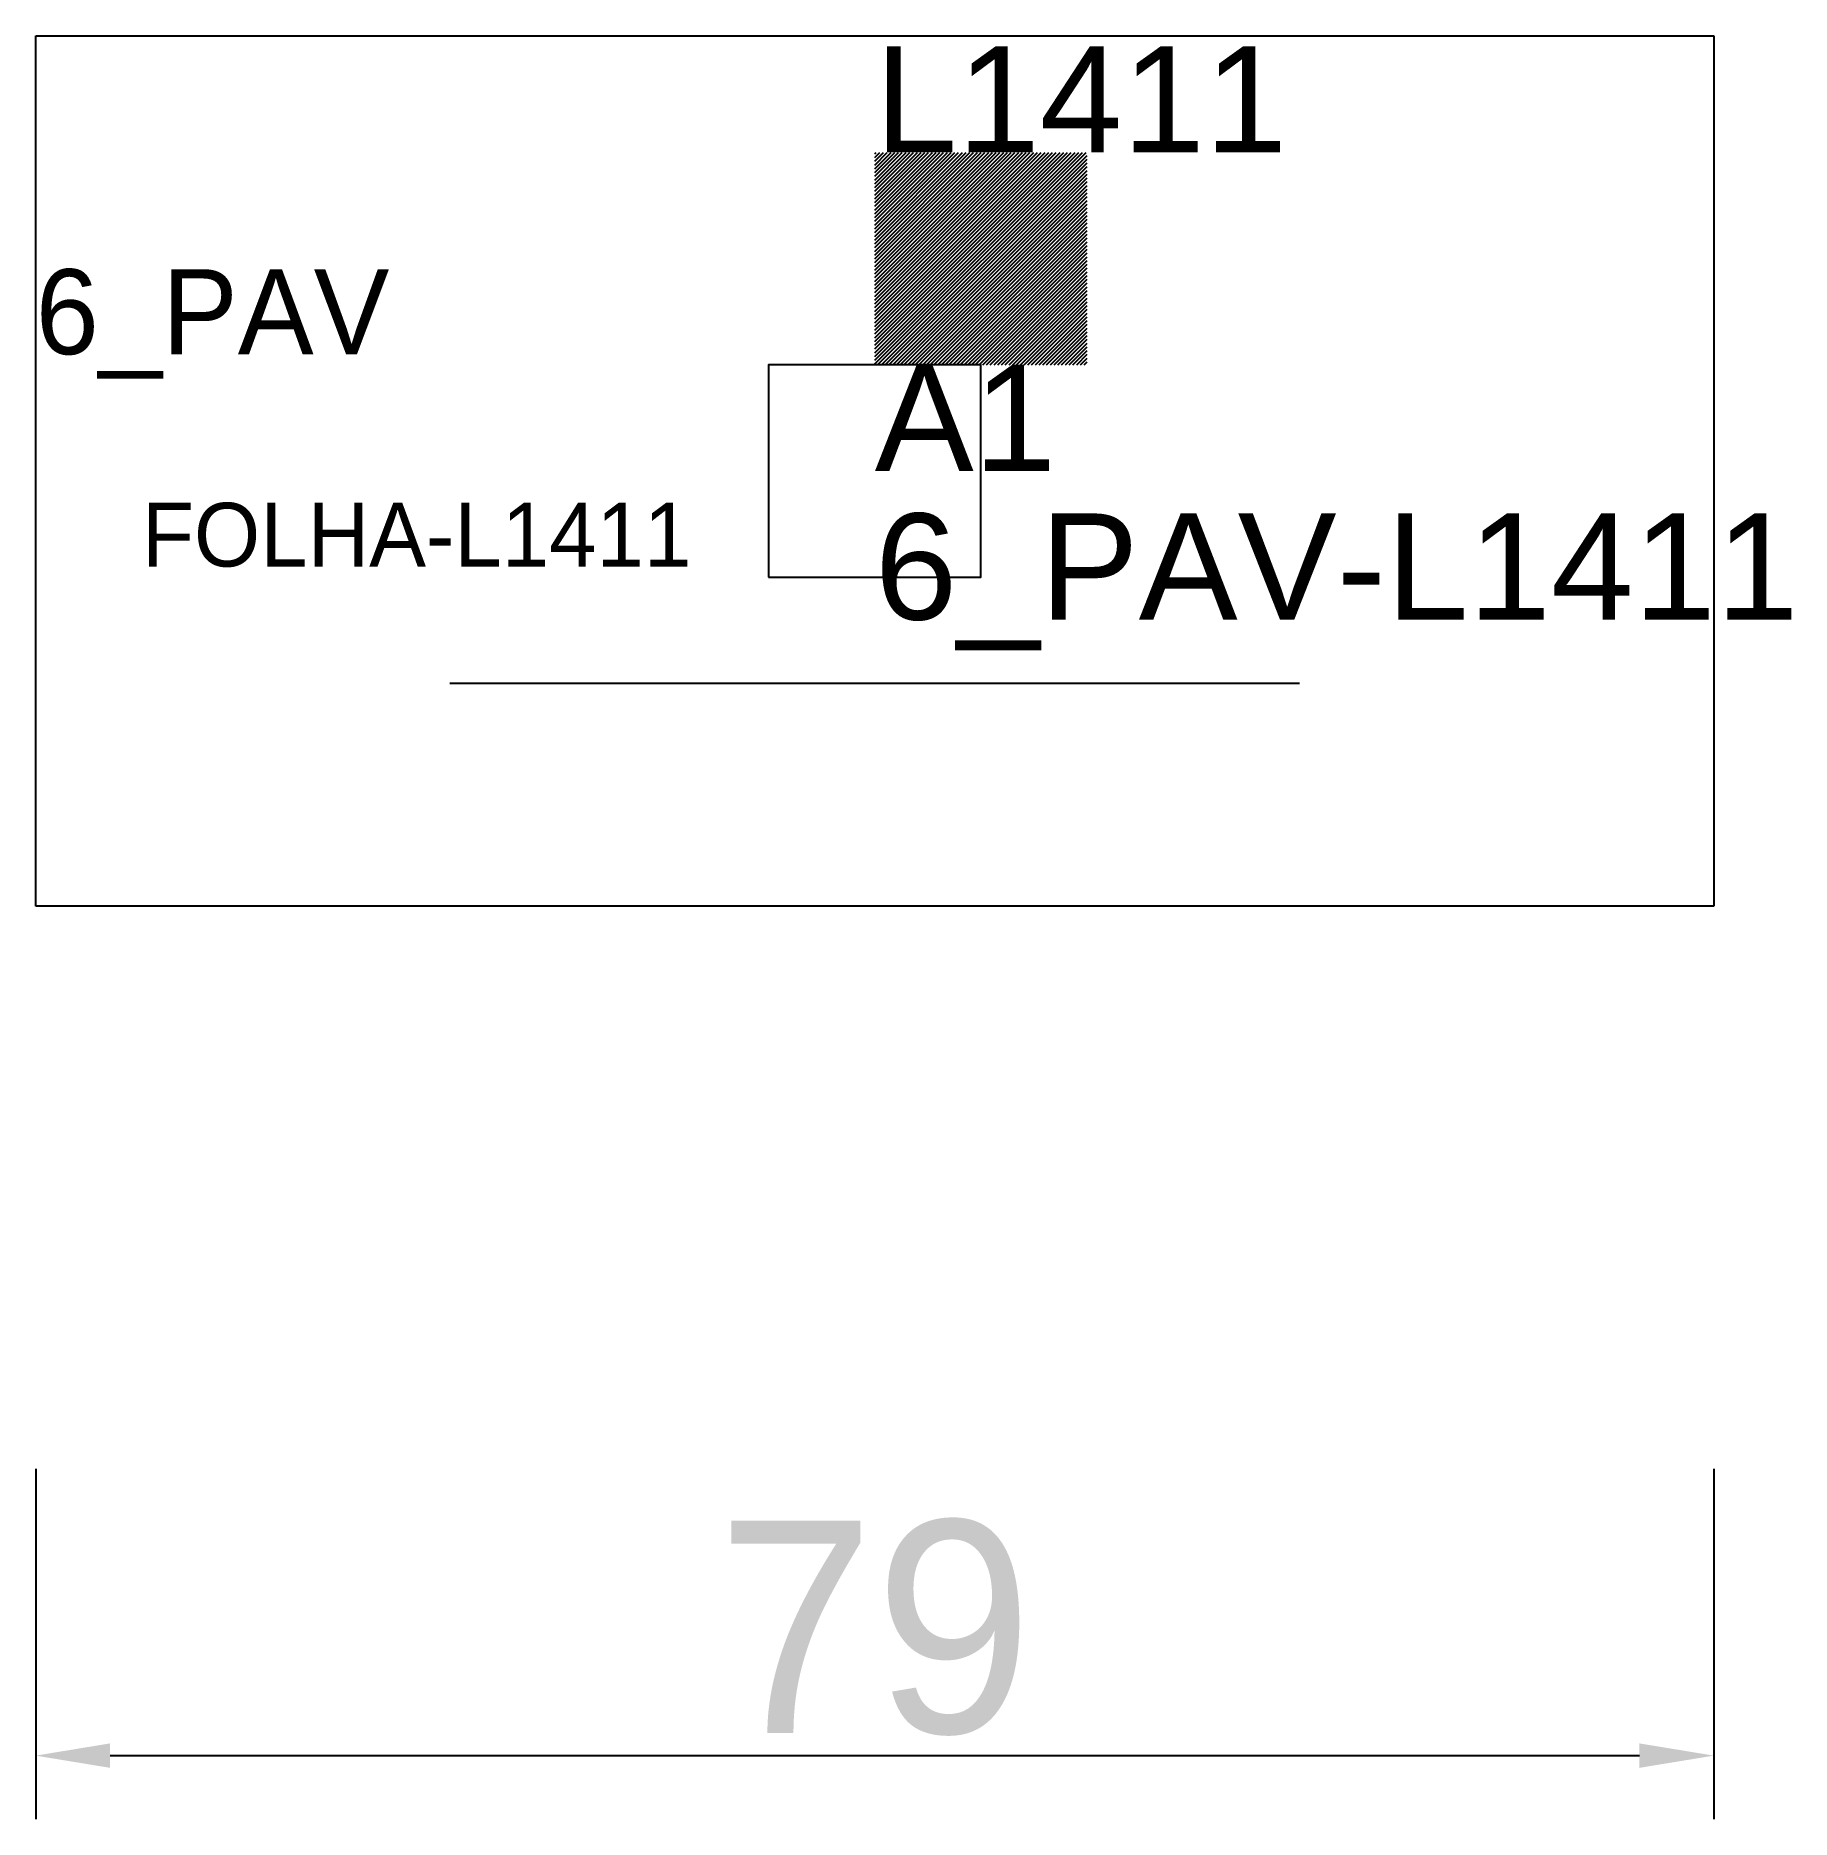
# Model space of a CAD drawing. Header units: metres. Extents: x 222.2 to 304.8, y 117.5 to 201.5.
import ezdxf

# ---------------------------------------------------------------- set-up
doc = ezdxf.new("R2010")
doc.units = ezdxf.units.M
for name, color, linetype in [('3', 3, 'CONTINUOUS'), ('AUX00', 7, 'CONTINUOUS'), ('COTA', 241, 'CONTINUOUS'), ('FOLHA', 255, 'CONTINUOUS'), ('Hachura', 251, 'CONTINUOUS'), ('NOMENCLATURA', 7, 'CONTINUOUS'), ('Nível', 160, 'CONTINUOUS'), ('Painéis', 200, 'CONTINUOUS'), ('Pilares', 5, 'CONTINUOUS'), ('REAPROVEITAMENTO', 251, 'CONTINUOUS'), ('SARR_2.2x7', 40, 'CONTINUOUS')]:
    doc.layers.add(name, color=color, linetype=linetype)
doc.styles.add('ARIAL', font='Arial.ttf')
doc.styles.add('STR_STANDARD', font='arial.ttf')
doc.dimstyles.new('EZ DXF', dxfattribs={"dimtxt": 10, "dimasz": 3.5, "dimexe": 3, "dimexo": 1.5, "dimgap": 1, "dimtad": 1, "dimdec": 1, "dimdsep": 46, "dimcen": 2.5, "dimazin": 3, "dimtfac": 1, "dimtmove": 0, "dimatfit": 3})

msp = doc.modelspace()

# ---------------------------------------------------------------- hatches: boundary and pattern name
at = {"layer": 'Hachura'}
h = msp.add_hatch(dxfattribs=at)
h.set_pattern_fill('ANSI31', scale=50)
h.paths.add_polyline_path([(222.2, 201.5), (301.2, 201.5), (301.2, 160.5), (222.2, 160.5)])
h = msp.add_hatch(dxfattribs=at)
h.set_pattern_fill('ANSI31', scale=50)
h.paths.add_polyline_path([(222.2, 201.5), (301.2, 201.5), (301.2, 160.5), (222.2, 160.5)])
at = {"layer": 'Reaproveitamento'}
h = msp.add_hatch(dxfattribs=at)
h.set_pattern_fill('SOLID')
h.paths.add_polyline_path([(261.7, 186), (271.7, 186), (271.7, 196), (261.7, 196)])
h = msp.add_hatch(dxfattribs=at)
h.set_pattern_fill('SOLID')
h.paths.add_polyline_path([(261.7, 186), (271.7, 186), (271.7, 196), (261.7, 196)])

# ---------------------------------------------------------------- linework, layer by layer
at = {"layer": 'Painéis', "color": 200}
for p, q in [((222.2, 201.5), (301.2, 201.5)), ((222.2, 160.5), (222.2, 201.5)), ((222.2, 201.5), (301.2, 201.5)), ((222.2, 160.5), (222.2, 201.5)), ((301.2, 201.5), (301.2, 160.5)), ((301.2, 201.5), (301.2, 160.5)), ((301.2, 160.5), (222.2, 160.5)), ((301.2, 160.5), (222.2, 160.5))]:
    msp.add_line(p, q, dxfattribs=at)
at = {"layer": 'Pilares'}
msp.add_lwpolyline([(256.7, 176), (266.7, 176), (266.7, 186), (256.7, 186)], close=True, dxfattribs=at)
msp.add_lwpolyline([(256.7, 176), (266.7, 176), (266.7, 186), (256.7, 186)], close=True, dxfattribs=at)
at = {"layer": 'SARR_2.2x7'}
msp.add_line((241.7, 171), (281.7, 171), dxfattribs=at)
msp.add_line((241.7, 171), (281.7, 171), dxfattribs=at)

# ---------------------------------------------------------------- texts
at = {"layer": '3', "style": 'STR_STANDARD'}
msp.add_text('A1', height=5, dxfattribs=at).set_placement((261.7, 181))
msp.add_text('A1', height=5, dxfattribs=at).set_placement((261.7, 181))
at = {"layer": 'AUX00', "style": 'STR_STANDARD'}
msp.add_text('6_PAV-L1411', height=5, dxfattribs=at).set_placement((261.7, 174))
msp.add_text('6_PAV-L1411', height=5, dxfattribs=at).set_placement((261.7, 174))
at = {"layer": 'FOLHA'}
msp.add_text('FOLHA-L1411', height=3, dxfattribs=at).set_placement((227.2, 176.5))
msp.add_text('FOLHA-L1411', height=3, dxfattribs=at).set_placement((227.2, 176.5))
at = {"layer": 'NOMENCLATURA', "insert": (261.7, 201), "char_height": 5, "attachment_point": 1, "style": 'ARIAL'}
msp.add_mtext('L1411', dxfattribs=at)
msp.add_mtext('L1411', dxfattribs=at)
at = {"layer": 'Nível'}
msp.add_text('6_PAV', height=4, dxfattribs=at).set_placement((222.2, 186.5))
msp.add_text('6_PAV', height=4, dxfattribs=at).set_placement((222.2, 186.5))

# ---------------------------------------------------------------- dimensions: what is measured, and where the dimension line sits
at = {"layer": 'COTA'}
msp.add_linear_dim(base=(222.2, 120.5), p1=(222.2, 135.5), p2=(301.2, 135.5), dimstyle='EZ DXF', dxfattribs=at).render()
msp.add_linear_dim(base=(222.2, 120.5), p1=(222.2, 135.5), p2=(301.2, 135.5), dimstyle='EZ DXF', dxfattribs=at).render()

doc.saveas('drawing.dxf')
